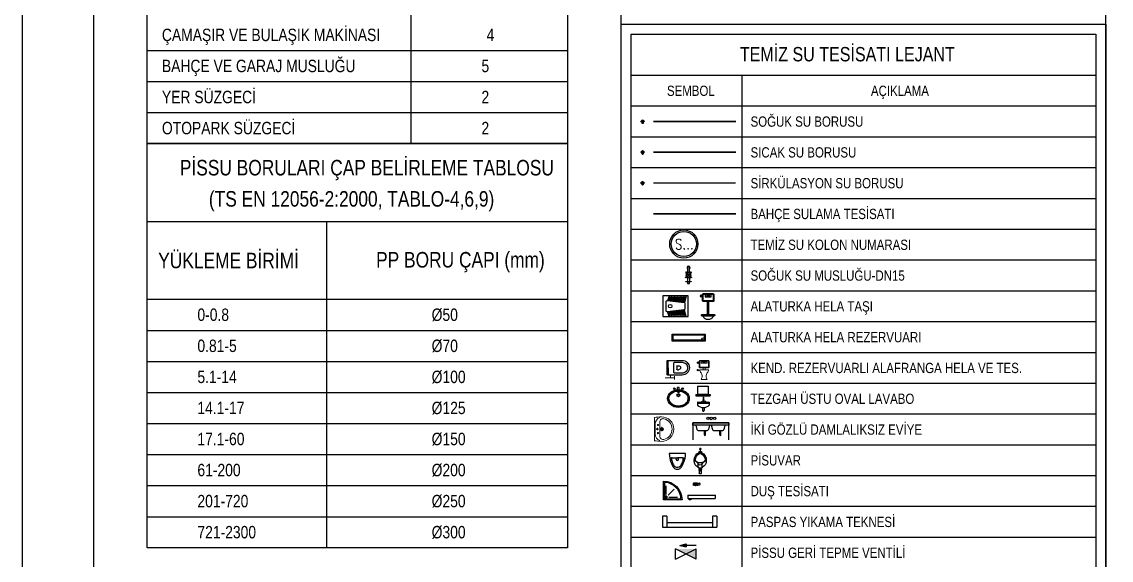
# Model space of a CAD drawing. Header units: centimetres. Extents: x -3962 to 543607, y -2 to 2802.
# Drawn here: x 25534 to 26379, y 741 to 1158 of the extents above; entities that cross this region are included whole.
import ezdxf
from ezdxf.enums import TextEntityAlignment as Align

# ---------------------------------------------------------------- set-up
doc = ezdxf.new("R2010")
doc.units = ezdxf.units.CM
doc.linetypes.add('DASHED', pattern=[18, 12, -6])
doc.linetypes.add('SIRKULASYON HATTI', pattern=[4.825, 4, -0.15, 0.075, -0.15, 0.075, -0.15, 0.075, -0.15])
for name, color, linetype, lineweight in [('ANTED', 144, 'CONTINUOUS', 0), ('MTY-CİHAZ2', 111, 'CONTINUOUS', 5), ('MTY-SIRKULASYON-BORU', 31, 'SIRKULASYON HATTI', 30), ('Renkli Tarama', 7, 'CONTINUOUS', 0), ('SIC.SU', 1, 'DASHED', 35), ('TEM.SU', 5, 'CONTINUOUS', 35)]:
    doc.layers.add(name, color=color, linetype=linetype, lineweight=lineweight)
for name, color, linetype in [('MD-YUK-BIRIMI', 7, 'Continuous'), ('MEP-M-TEFRİŞ', 8, 'CONTINUOUS'), ('MEP-T-CİHAZ', 111, 'CONTINUOUS'), ('MEP-T-TEMİZ SU KOLON', 241, 'CONTINUOUS'), ('MEP-T-ÇAP', 41, 'CONTINUOUS'), ('MTY-CİHAZ', 135, 'CONTINUOUS'), ('MTY-SOGUKSU-BORU', 5, 'CONTINUOUS'), ('MTY-TEFRIS', 15, 'CONTINUOUS'), ('MTY-VANA', 1, 'CONTINUOUS'), ('ROTAS-PAFTA', 7, 'CONTINUOUS'), ('ROTAS-VANA', 1, 'CONTINUOUS')]:
    doc.layers.add(name, color=color, linetype=linetype)
doc.styles.add('CAP', font='wturkce.SHX', dxfattribs={"width": 0.65})
doc.styles.add('MENFEZ', font='romanstw.shx')
doc.styles.add('ÇAP', font='arial.ttf')

# ---------------------------------------------------------------- blocks, each defined once
blk = doc.blocks.new('std_hela-taşı_plan')
at = {"layer": 'MEP-M-TEFRİŞ'}
for p, q in [((-25, -25), (-13, -21.3)), ((25, -25), (13, -21.3)), ((-25, -67), (-8.2, -62.6)), ((25, -67), (8.1, -62.6))]:
    blk.add_line(p, q, dxfattribs=at)
blk.add_lwpolyline([(25, -10), (-25, -10), (-25, -71.5), (25, -71.5)], close=True, dxfattribs=at)
for points in [[(-12.7, -24.1), (-21.9, -26.5, 1), (-21.6, -28), (-12.5, -25.6)], [(12.4, -25.6), (21.6, -28, 1), (21.9, -26.5), (12.6, -24.1)], [(-12.2, -27.6), (-21.9, -30.1, 1), (-21.6, -31.6), (-12.1, -29.1)], [(-11.8, -31.1), (-21.9, -33.7, 1), (-21.6, -35.2), (-11.7, -32.6)], [(-11.4, -34.6), (-21.9, -37.4, 1), (-21.6, -38.8), (-11.2, -36.1)], [(-11, -38.2), (-21.9, -41, 1), (-21.6, -42.4), (-10.8, -39.7)], [(-10.6, -41.7), (-21.9, -44.6, 1), (-21.6, -46), (-10.4, -43.2)], [(-10.2, -45.2), (-21.9, -48.2, 1), (-21.6, -49.7), (-10, -46.7)], [(-9.8, -48.7), (-21.9, -51.8, 1), (-21.6, -53.3), (-9.6, -50.2)], [(-9.4, -52.2), (-21.9, -55.4, 1), (-21.6, -56.9), (-9.2, -53.7)], [(9.3, -52.2), (21.9, -55.4, -1), (21.6, -56.9), (9.2, -53.7)], [(9.7, -48.7), (21.9, -51.8, -1), (21.6, -53.3), (9.6, -50.2)], [(10, -46.7), (21.6, -49.7, 1), (21.9, -48.2), (10.2, -45.2)], [(10.6, -41.7), (21.9, -44.6, -1), (21.6, -46), (10.4, -43.2)], [(11, -38.1), (21.9, -41, -1), (21.6, -42.4), (10.8, -39.6)], [(11.4, -34.6), (21.9, -37.4, -1), (21.6, -38.8), (11.2, -36.1)], [(11.8, -31.1), (21.9, -33.7, -1), (21.6, -35.2), (11.6, -32.6)], [(12.2, -27.6), (21.9, -30.1, -1), (21.6, -31.6), (12, -29.1)], [(-9, -55.7), (-21.9, -59.1, 1), (-21.6, -60.5), (-8.8, -57.2)], [(-8.6, -59), (-22, -62.4, 1), (-21.6, -63.9), (-8.4, -60.5)], [(8.6, -59), (22, -62.4, -1), (21.6, -63.9), (8.4, -60.5)], [(8.9, -55.7), (21.9, -59.1, -1), (21.6, -60.5), (8.7, -57.2)]]:
    blk.add_lwpolyline(points, format="xyb", dxfattribs=at)
blk.add_lwpolyline([(-9.6, -16.9, 0.44876), (-13, -20.8), (-8.2, -62.6, 0.380491), (-6.7, -63.9), (6.7, -63.9, 0.380491), (8.2, -62.6), (13, -20.8, 0.44876), (9.6, -16.9)], format="xyb", close=True, dxfattribs=at)
blk.add_circle((0, -27.9), 4.25, dxfattribs=at)
blk = doc.blocks.new('std_klozet_plan')
at = {"layer": 'MEP-M-TEFRİŞ'}
for p, q in [((0, -2.2), (-17.8, -2.2)), ((-13.3, -17.5), (-13.3, -36.3)), ((0, -16), (-11.8, -16)), ((-5, -24.5), (-5, -27.4)), ((-3.5, -23), (3.5, -23, 0)), ((-3.5, -23), (3.5, -23)), ((0, -2.2), (17.8, -2.2)), ((11.8, -16), (0, -16)), ((5, -24.5), (5, -27.4)), ((13.3, -36.3), (13.3, -17.5))]:
    blk.add_line(p, q, dxfattribs=at)
blk.add_lwpolyline([(0, -54), (0, -54, 0.414367), (17.8, -36.2), (17.8, -0.5, 0.414051), (17.3, 0), (0, 0), (-17.3, 0, 0.414051), (-17.8, -0.5), (-17.8, -36.2, 0.414367), (0, -54)], format="xyb", dxfattribs=at)
for centre, radius, start, end in [((-11.8, -17.5), 1.5, 90, 179.9713), ((-3.5, -24.5, 0), 1.5, 90, 180), ((3.5, -24.5), 1.5, 0, 90), ((11.8, -17.5), 1.5, 0.0287, 90), ((0, -36.3), 13.2, 179.9399, 225.0148), ((0, -36.3), 13.2, 225.0148, 270.0614), ((0, -27.4), 4.99, 180, 0), ((0, -36.3), 13.2, 269.9386, 314.9852), ((0, -36.3), 13.2, 314.9852, 0.0601)]:
    blk.add_arc(centre, radius, start, end, dxfattribs=at)
blk = doc.blocks.new('std_tezgah-altı-lavabo-1_plan')
at = {"layer": 'MEP-M-TEFRİŞ'}
for p, q in [((2, -4), (-2, -4)), ((-2, -14.5), (-2, -4)), ((-2, -13.5), (2, -13.5)), ((-2, -14.5), (2, -14.5)), ((2, -14.5), (2, -4))]:
    blk.add_line(p, q, dxfattribs=at)
for centre, radius in [((-10, -7), 2), ((0, -22.9), 3.7), ((0, -22.9), 2.3), ((0, -15.9), 0.9), ((10, -7), 2)]:
    blk.add_circle(centre, radius, dxfattribs=at)
blk.add_arc((0, -15.9), 1.8, 132.3158, 47.6842, dxfattribs=at)
for major_axis, ratio in [((26.3, 0), 0.81749), ((23.6, 0), 0.805085)]:
    blk.add_ellipse((0, -31), major_axis=major_axis, ratio=ratio, dxfattribs=at)
blk.add_open_spline([(23.1, -31), (23.1, -29.8), (23, -28.6), (22.2, -25.6), (21.4, -23.8), (19.2, -20.5), (17.8, -19), (14.4, -16.4), (12.4, -15.3), (8.2, -13.6), (5.9, -13), (1.2, -12.4), (-1.2, -12.4), (-5.8, -13), (-8.1, -13.6), (-12.4, -15.3), (-14.3, -16.4), (-17.7, -19), (-19.2, -20.5), (-21.4, -23.8), (-22.2, -25.6), (-23.1, -29.3), (-23.2, -31.2), (-22.7, -34.9), (-22.1, -36.7), (-20.2, -40.2), (-18.9, -41.8), (-15.8, -44.6), (-14, -45.8), (-9.9, -47.8), (-7.7, -48.5), (-3.1, -49.4), (-0.7, -49.6), (4, -49.3), (6.3, -48.9), (10.7, -47.5), (12.8, -46.5), (16.4, -44.1), (18, -42.7), (20.6, -39.6), (21.6, -37.8), (22.8, -34.4), (23.1, -32.7), (23.1, -31)], degree=3, knots=[0, 0, 0, 0, 0.192692, 0.192692, 0.498669, 0.498669, 0.804645, 0.804645, 1.110622, 1.110622, 1.416599, 1.416599, 1.722576, 1.722576, 2.028552, 2.028552, 2.334529, 2.334529, 2.640506, 2.640506, 2.946483, 2.946483, 3.252459, 3.252459, 3.558436, 3.558436, 3.864413, 3.864413, 4.17039, 4.17039, 4.476366, 4.476366, 4.782343, 4.782343, 5.08832, 5.08832, 5.394297, 5.394297, 5.700273, 5.700273, 6.00625, 6.00625, 6.283185, 6.283185, 6.283185, 6.283185], dxfattribs=at)
blk = doc.blocks.new('lavabo')
for p, q in [((-28.5, 0), (28.5, 0)), ((-17.5, -13), (0, -13)), ((0, -1.5), (-12.5, -1.5)), ((-11.9, -8.5), (-10, -8.5)), ((-10, -6.7), (-10, -10.3)), ((-8.1, -8.5), (-10, -8.5)), ((0, -18), (-5.3, -18)), ((0, -7), (-2.9, -7)), ((0, -1.5), (12.5, -1.5)), ((0, -3.9), (0, -9.8)), ((0, -3.9), (0, -9.8)), ((0, -7), (2.9, -7)), ((17.5, -13), (0, -13)), ((0, -13), (0, -22.8)), ((0, -13), (0, -22.8)), ((0, -18), (5.3, -18)), ((8.1, -8.5), (10, -8.5)), ((10, -6.7), (10, -10.3)), ((11.9, -8.5), (10, -8.5))]:
    blk.add_line(p, q)
for centre, major_axis, start_param, end_param in [((269.5, -34.9), (212.1, 212.1), 2.23974, 2.296634), ((-269.5, -34.9), (-212.1, 212.1), 3.986551, 4.043445), ((0, -17), (-21.2, 21.2), 0.785398, 2.356194), ((-12.5, -17.5), (-11.3, 11.3), -0.785398, 0.501209), ((-17.5, -21), (5.66, 5.66), 0.785398, 2.580288), ((0, -17), (18.4, 18.4), 2.580288, 3.926991), ((-10, -8.5), (-1.06, 1.06), -0.785398, 2.356194), ((-10, -8.5), (-1.06, 1.06), 2.356194, 5.497787), ((0, -18), (2.65, 2.65), 0.785398, 3.926991), ((0, -18), (-1.63, 1.63), -0.785398, 2.356194), ((0, -7), (-1.24, 1.24), -0.785398, 2.356194), ((0, -7), (-1.24, 1.24), 2.356194, 5.497787), ((0, -18), (-2.65, 2.65), 2.356194, 5.497787), ((0, -18), (1.63, 1.63), 3.926991, 7.068583), ((0, -17), (21.2, 21.2), 3.926991, 5.497787), ((0, -17), (-18.4, 18.4), 2.356194, 3.702898), ((10, -8.5), (-1.06, 1.06), -0.785398, 2.356194), ((10, -8.5), (-1.06, 1.06), 2.356194, 5.497787), ((12.5, -17.5), (11.3, 11.3), 5.781977, 7.068583), ((17.5, -21), (-5.66, 5.66), 3.702898, 5.497787)]:
    blk.add_ellipse(centre, major_axis=major_axis, ratio=1, start_param=start_param, end_param=end_param)
blk = doc.blocks.new('A$C24A02FC0')
for p, q in [((-24.3, 72), (-21.1, 72)), ((-21.1, 52.6), (-21.1, 79)), ((-18.9, 52.6), (-18.9, 79)), ((-18.5, 81.6), (18.5, 81.6)), ((-18.5, 79.5), (18.5, 79.5)), ((18.5, 52.2), (-18.5, 52.2)), ((18.5, 50), (-18.5, 50)), ((12.4, 76.4), (-12.4, 76.4)), ((-12.4, 76.4), (-12.4, 69.4)), ((-12.4, 69.4), (12.4, 69.4)), ((4.9, 73.9), (-4.9, 73.9)), ((-4.9, 73.9), (-4.9, 71.6)), ((-4.9, 71.6), (4.9, 71.6)), ((-3.7, 42), (-3.7, 50)), ((3.7, 42), (3.7, 50)), ((4.9, 71.6), (4.9, 73.9)), ((12.4, 69.4), (12.4, 76.4)), ((18.9, 79), (18.9, 52.6)), ((18.9, 52.6), (18.9, 79)), ((21.1, 79), (21.1, 52.6)), ((-24.3, 40), (-18.3, 40)), ((18.4, 42), (-18.4, 42)), ((13.1, 0), (-13.1, 0))]:
    blk.add_line(p, q)
for centre in [(-27.5, 72), (-27.5, 40)]:
    blk.add_circle(centre, 3.24)
for centre, radius, start, end in [((-18.5, 79), 2.59, 90, 180), ((-18.5, 52.6), 2.59, 180, 270), ((-18.5, 79), 0.432, 90, 180), ((-18.5, 52.6), 0.432, 180, 270), ((18.5, 79), 2.59, 0, 90), ((18.5, 79), 0.432, 0, 90), ((18.5, 52.6), 0.432, 270, 360), ((18.5, 52.6), 2.59, 270, 360), ((1.9, 41.3), 20.3, 178.1304, 221.5765), ((-29, 14), 21, 330.3391, 41.5765), ((-36.7, 18.4), 29.9, 322.125, 330.3391), ((29, 14), 21, 138.4235, 209.6609), ((36.7, 18.4), 29.9, 209.6609, 217.875), ((-1.9, 41.3), 20.3, 318.4235, 1.8696)]:
    blk.add_arc(centre, radius, start, end)
blk = doc.blocks.new('A$C068F4ECE')
at = {"layer": 'MEP-T-CİHAZ'}
for p, q in [((6.1, 40.7), (6.1, 60.5)), ((6.1, 60.5), (31.9, 60.5)), ((31.9, 60.5), (31.9, 40.7)), ((1.2, 40.4), (1.2, 37.8)), ((1.6, 40.7), (36.4, 40.7)), ((1.6, 37.5), (36.4, 37.5)), ((31.9, 40.7), (6.1, 40.7)), ((19.4, 33.6), (18.4, 22)), ((19.4, 33.6), (19.4, 33)), ((20.1, 33.6), (20.1, 33)), ((20.1, 33.6), (21.2, 22)), ((36.7, 40.4), (36.7, 37.8)), ((5.4, 21.4), (5.4, 20.1)), ((5.4, 20.7), (5.4, 14.6)), ((6.1, 22), (33.5, 22)), ((6.1, 19.4), (33.5, 19.4)), ((14.2, 23.2), (15.4, 23.2)), ((14.2, 23.2), (14.2, 22)), ((15.4, 23.2), (15.4, 22)), ((18.1, 8.4), (18.1, 1.7)), ((21.5, 8.4), (21.5, 1.7)), ((24.3, 23.2), (24.3, 22)), ((25.5, 23.2), (24.3, 23.2)), ((25.5, 23.2), (25.5, 22)), ((34.2, 21.4), (34.2, 20.1)), ((34.2, 20.7), (34.2, 14.6))]:
    blk.add_line(p, q, dxfattribs=at)
for centre, major_axis, start_param, end_param in [((1.6, 40.4), (-0.228, 0.228), -0.785398, 0.785398), ((1.6, 37.8), (0.228, 0.228), 2.356194, 3.926991), ((19.8, 33.6), (0.253, 0.253), 5.497787, 8.63938), ((19.8, 33), (-0.253, 0.253), 0.785398, 3.926991), ((36.4, 40.4), (0.228, 0.228), 5.497787, 7.068583), ((36.4, 37.8), (-0.228, 0.228), 2.356194, 3.926991), ((6.1, 21.4), (-0.456, 0.456), -0.785398, 0.785398), ((6.1, 20.1), (0.456, 0.456), 2.356194, 3.926991), ((19.8, 28.2), (14, 14), 3.113732, 4.74025), ((19.8, 1.7), (1.22, 1.22), 2.356194, 5.497787), ((33.5, 21.4), (-0.456, 0.456), 3.926991, 5.497787), ((33.5, 20.1), (0.456, 0.456), 3.926991, 5.497787)]:
    blk.add_ellipse(centre, major_axis=major_axis, ratio=1, start_param=start_param, end_param=end_param, dxfattribs=at)
blk = doc.blocks.new('A$C68D76379')
at = {"layer": 'MEP-T-CİHAZ'}
for p, q in [((7.7, 35.8), (10.4, 24.7)), ((41.1, 35.8), (38.3, 24.7)), ((42.1, 52.1), (39.6, 52.1)), ((45.2, 35.8), (47.9, 24.7)), ((51, 52.1), (48.6, 52.1)), ((78.6, 35.8), (75.9, 24.7)), ((13.1, 22.9), (28.4, 22.9)), ((28.4, 11.9), (28.4, 22.9)), ((28.4, 22.9), (35.6, 22.9)), ((31.3, 11.9), (31.3, 22.9)), ((50.6, 22.9), (66, 22.9)), ((66, 11.9), (66, 22.9)), ((66, 22.9), (73.2, 22.9)), ((68.9, 11.9), (68.9, 22.9))]:
    blk.add_line(p, q, dxfattribs=at)
blk.add_lwpolyline([(87.7, 0), (87.7, 41.3), (0, 41.3), (0, 0)], dxfattribs=at)
blk.add_lwpolyline([(0, 41.3), (87.7, 41.3), (87.7, 35.8), (0, 35.8)], close=True, dxfattribs=at)
for centre, radius in [((37.1, 52.1), 2.56), ((45.3, 52.1), 3.25), ((53.6, 52.1), 2.56)]:
    blk.add_circle(centre, radius, dxfattribs=at)
for centre, radius, start, end in [((13.1, 25.8), 2.91, 201.8969, 270), ((29.9, 11.9), 1.45, 180, 0), ((35.6, 25.8), 2.91, 270, 338.1031), ((50.6, 25.8), 2.91, 201.8969, 270), ((67.4, 11.9), 1.45, 180, 0), ((73.2, 25.8), 2.91, 270, 338.1031)]:
    blk.add_arc(centre, radius, start, end, dxfattribs=at)
blk = doc.blocks.new('A$C45480EDD')
at = {"layer": 'MEP-T-CİHAZ'}
for p, q in [((23.6, 71.4), (15.3, 71.4)), ((15.3, 71.4), (15.3, 68.3)), ((19.4, 76.7), (19.4, 71.4)), ((23.6, 68.3), (23.6, 71.4)), ((12.8, 19.6), (12.8, 32.3)), ((23.6, 17.8), (15.3, 17.8)), ((15.3, 17.8), (15.3, 13.2)), ((15.3, 13.2), (23.6, 13.2)), ((15.4, 8.6), (15.4, 9.2)), ((15.4, 9.2), (23.8, 9.2)), ((23.8, 8.6), (15.4, 8.6)), ((16, 9.2), (16, 10.5)), ((16, 4.3), (16, 8.6)), ((16, 1), (16, 4.3)), ((16.5, 12.6), (16.5, 11.8)), ((19.6, 12.6), (16.5, 12.6)), ((16.5, 11.8), (19.6, 11.8)), ((16.7, 11.2), (21.2, 11.2)), ((22, 0), (17, 0)), ((18, 13.2), (18, 11.2)), ((19.4, 12.6), (22.5, 12.6)), ((22.5, 11.8), (19.4, 11.8)), ((21.2, 13.2), (21.2, 11.2)), ((21.2, 11.2), (22.3, 11.2)), ((22.5, 12.6), (22.5, 11.8)), ((23, 10.5), (23, 9.2)), ((23, 8.6), (23, 4.3)), ((23, 4.3), (23, 1)), ((23.6, 13.2), (23.6, 17.8)), ((23.8, 9.2), (23.8, 8.6)), ((26.1, 26.9), (26.1, 30.8)), ((26.1, 19.4), (26.1, 26.9))]:
    blk.add_line(p, q, dxfattribs=at)
for radius in [2.37, 1.31]:
    blk.add_circle((19.3, 79.1), radius, dxfattribs=at)
for centre, radius, start, end in [((28.8, 42.7), 28.8, 117.2754, 182.1934), ((18.1, 56.6), 22.1, 215.1476, 273.8252), ((24, 40.8), 24, 177.9652, 244.0909), ((28.8, 42.7), 24.9, 117.2754, 177.6686), ((14.6, 45.9), 10.9, 190.5157, 263.0985), ((18.4, 58.7), 10.1, 82.7214, 105.9841), ((19.8, 61.2), 4.4, 58.3961, 123.6359), ((20.7, 58.7), 10.1, 74.0159, 97.2786), ((18, 37.1), 10.3, 278.0792, 352.0435), ((21.1, 56.6), 22.1, 266.1748, 324.7406), ((10.4, 42.7), 25.1, 2.2124, 62.7246), ((10.4, 42.7), 28.8, 357.8066, 62.7246), ((15.1, 40.8), 24, 295.9091, 2.0348), ((25.3, 45.5), 10.2, 279.139, 352.87), ((21.4, 36.1), 9.42, 184.3908, 257.7163), ((15, 19.2), 1.53, 180.0455, 291.648), ((16.7, 10.5), 0.712, 89.4856, 180), ((17, 1), 1.02, 180, 270), ((22, 1), 1.02, 270, 0), ((22.3, 10.5), 0.712, 0, 90), ((24.1, 19.2), 1.53, 248.352, 359.9545)]:
    blk.add_arc(centre, radius, start, end, dxfattribs=at)
blk = doc.blocks.new('std_pisuvar-1_plan')
at = {"layer": 'MEP-M-TEFRİŞ'}
for p, q in [((-12.3, -10), (0, -10)), ((-3, -13.7), (-3, -12.2)), ((-1.5, -10.7), (1.5, -10.7)), ((12.3, -10), (0, -10)), ((3, -13.7), (3, -12.2))]:
    blk.add_line(p, q, dxfattribs=at)
blk.add_lwpolyline([(0, 0), (-19.8, 0, 0.090188), (-15.7, -21.2, 0.052733), (-10.3, -32.3, 0.150256), (-5, -36.9, 0.255093), (5, -36.9, 0.150256), (10.3, -32.3, 0.052733), (15.7, -21.2, 0.090188), (19.8, 0)], format="xyb", close=True, dxfattribs=at)
for centre, radius, start, end in [((-12.8, -13.9), 3.94, 83.5556, 176.5846), ((1.6, -14.9), 18.3, 176.1501, 199.9016), ((-6.5, -12.7), 7.98, 162.6637, 191.578), ((19.6, -8.4), 34.5, 189.856, 208.6524), ((47.2, 4.8), 65.1, 207.2122, 211.4214), ((-1.5, -12.2), 1.5, 90, 180), ((0, -13.7), 3, 180, 0), ((1.5, -12.2), 1.5, 0, 90), ((-47.2, 4.8), 65.1, 328.5786, 332.7878), ((-19.6, -8.4), 34.5, 331.3476, 350.144), ((12.8, -13.9), 3.94, 3.4154, 96.4444), ((6.5, -12.7), 7.98, 348.422, 17.3363), ((-1.6, -14.9), 18.3, 340.0984, 3.8499), ((-0.7, -24), 9.11, 214.0275, 274.6304), ((0.7, -24), 9.11, 265.3696, 325.9725)]:
    blk.add_arc(centre, radius, start, end, dxfattribs=at)
blk = doc.blocks.new('std_köşe-duş-teknesi_plan')
at = {"layer": 'MEP-M-TEFRİŞ'}
for p, q in [((-14, 26.4), (-14, 68.3)), ((-26.4, 14), (-68.3, 14)), ((-22.8, 22.8), (-52.3, 52.5))]:
    blk.add_line(p, q, dxfattribs=at)
for points in [[(0, 90.6, 0.417508), (-1, 91.6, 0.404725), (-91, 1, 0.417508), (-90, 0), (0, 0)], [(-5, 80.5), (-5, 5), (-80.5, 5, -0.450894), (-85.5, 10.6, -0.166978), (-60.9, 60.9, -0.166978), (-10.6, 85.5, -0.450894)]]:
    blk.add_lwpolyline(points, format="xyb", close=True, dxfattribs=at)
for radius in [4.75, 4.75, 3.1]:
    blk.add_arc((-14, 14), radius, 135, 315, dxfattribs=at)
at = {"layer": 'MEP-M-TEFRİŞ', "extrusion": (0, 0, -1)}
for radius in [4.75, 4.75, 3.1]:
    blk.add_arc((14, 14), radius, 45, 225, dxfattribs=at)
blk = doc.blocks.new('A$C3E4E534B')
at = {"layer": 'MEP-T-CİHAZ'}
for p, q in [((19.3, 59.3), (19.3, 58.3)), ((34.4, 60.2), (20.3, 60.2)), ((22.7, 57.3), (20.3, 57.3)), ((24.4, 57.3), (20.6, 57.3)), ((23.6, 53.2), (25.8, 53.2)), ((25.3, 58.8), (34.4, 58.8)), ((25.3, 58.8), (25.3, 58.3)), ((31.5, 53.2), (33.6, 53.2)), ((34.5, 59.5), (44.2, 59.5)), ((38.1, 53.2), (44.2, 53.2)), ((-2.2, 13.6), (106.1, 13.6)), ((-2.2, 13.6), (-2.2, 2.2)), ((0, 0), (104, 0)), ((0.9, -0.7), (0.9, 0)), ((12.8, 0), (12.8, -0.7)), ((106.1, 2.2), (106.1, 13.6)), ((10.6, -3.3), (3.1, -3.3)), ((3.5, -5.3), (3.5, -3.4)), ((9.5, -5.3), (3.5, -5.3)), ((9.5, -3.4), (9.5, -5.3))]:
    blk.add_line(p, q, dxfattribs=at)
for centre, radius in [((21.4, 53.2), 2.25), ((28.6, 53.2), 2.85), ((35.8, 53.2), 2.25)]:
    blk.add_circle(centre, radius, dxfattribs=at)
for centre, radius, start, end in [((20.3, 59.3), 0.971, 90, 180), ((20.3, 58.3), 0.971, 180, 270), ((24.4, 58.3), 0.971, 270, 0), ((43.1, 56.4), 3.35, 289.5294, 70.4706), ((0, 2.2), 2.18, 180, 270), ((104, 2.2), 2.18, 270, 0), ((3.1, -0.7), 2.18, 180, 270), ((10.6, -0.7), 2.18, 270, 0)]:
    blk.add_arc(centre, radius, start, end, dxfattribs=at)
blk = doc.blocks.new('A$C7F1F09BD')
at = {"layer": 'MEP-T-CİHAZ'}
for points in [[(0, -17), (0, 0), (80, 0), (80, -17)], [(2, -15), (2, -2), (78, -2), (78, -15)]]:
    blk.add_lwpolyline(points, close=True, dxfattribs=at)
at = {"layer": 'MEP-T-CİHAZ', "ltscale": 5}
blk.add_circle((75, -12), 3, dxfattribs=at)
blk = doc.blocks.new('A$C71922B75')
at = {"layer": 'MEP-T-CİHAZ'}
for p, q in [((0, 26.8), (0, 0)), ((10.7, 26.8), (0, 26.8)), ((10.7, 26.8), (10.7, 0)), ((121.3, 26.8), (121.3, 0)), ((132.1, 26.8), (121.3, 26.8)), ((132.1, 26.8), (132.1, 0)), ((0, 0), (132.1, 0)), ((10.7, 10.7), (121.3, 10.7))]:
    blk.add_line(p, q, dxfattribs=at)
blk = doc.blocks.new('ALA TURKA')
at = {"layer": 'MEP-T-CİHAZ', "color": 252}
for p, q in [((-12.4, 36.2), (-10.8, 36.2)), ((-10.8, 26.8), (-10.8, 39.6)), ((-9.8, 26.8), (-9.8, 39.6)), ((-9.6, 40.9), (9.6, 40.9)), ((-9.6, 39.8), (9.6, 39.8)), ((9.6, 26.6), (-9.6, 26.6)), ((9.6, 25.5), (-9.6, 25.5)), ((6, 38.3), (-6, 38.3)), ((-6, 38.3), (-6, 34.9)), ((-6, 34.9), (6, 34.9)), ((2.4, 37.1), (-2.4, 37.1)), ((-2.4, 37.1), (-2.4, 36)), ((-2.4, 36), (2.4, 36)), ((-1.5, 0), (-1.5, 25.5)), ((1.5, 0), (1.5, 25.5)), ((2.4, 36), (2.4, 37.1)), ((6, 34.9), (6, 38.3)), ((9.8, 39.6), (9.8, 26.8)), ((10.8, 39.6), (10.8, 26.8)), ((-12, 0), (12, 0)), ((-12, -2.2), (12, -2.2))]:
    blk.add_line(p, q, dxfattribs=at)
at = {"layer": 'MEP-T-CİHAZ', "color": 252, "extrusion": (0, 0, -1)}
for centre, major_axis, start_param, end_param in [((-14, 36.2), (-1.11, 1.11), 5.497787, 11.780972), ((-9.6, 39.6), (0.889, 0.889), 3.926991, 5.497787), ((-9.6, 26.8), (-0.889, 0.889), 3.926991, 5.497787), ((-9.6, 39.6), (0.148, 0.148), 3.926991, 5.497787), ((-9.6, 26.8), (0.148, 0.148), 2.356194, 3.926991), ((9.6, 39.6), (0.889, 0.889), -0.785398, 0.785398), ((9.6, 39.6), (0.148, 0.148), -0.785398, 0.785398), ((9.6, 26.8), (-0.148, 0.148), 2.356194, 3.926991), ((9.6, 26.8), (-0.889, 0.889), 2.356194, 3.926991), ((-12, -1.1), (-0.772, 0.772), 3.926991, 7.068583), ((12, -1.1), (0.772, 0.772), -0.785398, 2.356194), ((-12.3, -5.4), (-2.28, 2.28), 0.875061, 1.963157), ((-1.6, -1), (-5.91, 5.91), 3.738266, 5.10475), ((1.6, -1), (5.91, 5.91), 1.178435, 2.544919), ((12.3, -5.4), (2.28, 2.28), 4.320028, 5.408124)]:
    blk.add_ellipse(centre, major_axis=major_axis, ratio=1, start_param=start_param, end_param=end_param, dxfattribs=at)
blk = doc.blocks.new('MTY-TEMIZ SU KELEPCE')
at = {"color": 30, "lineweight": -3, "ltscale": 100}
for p, q in [((-2.5, 3.9), (-3.3, 3.9)), ((-3.3, 3.6), (-2.5, 3.6)), ((-1, 0), (-1, 1.5)), ((1, 0), (-1, 0)), ((1, 1.5), (1, 0)), ((2.5, 3.9), (3.3, 3.9)), ((3.3, 3.6), (2.5, 3.6))]:
    blk.add_line(p, q, dxfattribs=at)
for major_axis, start_param, end_param in [((1.74, 1.74), 5.563518, 8.61105), ((1.74, 1.74), 2.384523, 3.520223), ((-1.74, 1.74), 2.762962, 3.861261)]:
    blk.add_ellipse((0, 3.8), major_axis=major_axis, ratio=1, start_param=start_param, end_param=end_param, dxfattribs=at)
at = {"layer": 'MTY-SOGUKSU-BORU', "linetype": 'ByBlock'}
blk.add_circle((0, 3.8), 1.07, dxfattribs=at)
at = {"layer": 'MTY-VANA', "color": 15}
for p, q in [((3.6, 3.8), (-3.6, 3.8)), ((0, -0.3), (0, 6.5))]:
    blk.add_line(p, q, dxfattribs=at)
at = {"layer": 'MTY-VANA', "color": 30, "lineweight": -3, "ltscale": 100}
for p, q in [((-3.3, 3.8), (-3.3, 3.9)), ((-2.4, 3.8), (-3.3, 3.8)), ((-3.3, 3.6), (-3.3, 3.7)), ((-3.3, 3.7), (-2.4, 3.7)), ((-0.9, 0.1), (-0.9, 1.6)), ((0.9, 0.1), (-0.9, 0.1)), ((0.9, 1.6), (0.9, 0.1)), ((2.4, 3.8), (3.3, 3.8)), ((3.3, 3.7), (2.4, 3.7)), ((3.3, 3.8), (3.3, 3.9)), ((3.3, 3.6), (3.3, 3.7))]:
    blk.add_line(p, q, dxfattribs=at)
at = {"layer": 'MTY-VANA', "color": 1, "lineweight": -3, "ltscale": 100}
for p, q in [((-3.2, 3.9), (-3.2, 4)), ((-3.2, 4), (-2.6, 4)), ((-2.6, 3.9), (-3.2, 3.9)), ((-2.6, 3.6), (-3.2, 3.6)), ((-3.2, 3.6), (-3.2, 3.6)), ((-3.2, 3.6), (-2.6, 3.6)), ((-3.1, 4), (-3.1, 4.2)), ((-2.7, 4.2), (-3.1, 4.2)), ((-3.1, 3.5), (-3.1, 3.4)), ((-2.7, 3.3), (-3.1, 3.3)), ((-3, 4.2), (-3, 4.5)), ((-3, 4.5), (-3, 4.5)), ((-3, 4.5), (-2.7, 4.5)), ((-3, 4.4), (-2.7, 4.4)), ((-3, 4.4), (-2.7, 4.4)), ((-3, 4.4), (-2.7, 4.4)), ((-3, 4.3), (-2.7, 4.3)), ((-3, 4.3), (-2.7, 4.3)), ((-3, 4.3), (-2.7, 4.3)), ((-3, 4.2), (-3, 4)), ((-3, 4.2), (-2.7, 4.2)), ((-3, 4.2), (-3, 4)), ((-3, 3.8), (-3, 3.7)), ((-3, 3.4), (-3, 3.5)), ((-3, 3.4), (-3, 3.5)), ((-2.8, 4.2), (-2.8, 4)), ((-2.8, 4), (-2.8, 4.2)), ((-2.8, 3.4), (-2.8, 3.5)), ((-2.8, 3.5), (-2.8, 3.4)), ((-2.7, 4.5), (-2.7, 4.5)), ((-2.7, 4.5), (-2.7, 4.2)), ((-2.7, 3.7), (-2.7, 3.8)), ((-2.6, 4), (-2.6, 4.2)), ((-2.6, 4), (-2.6, 3.9)), ((-2.6, 3.6), (-2.6, 3.6)), ((-2.6, 3.5), (-2.6, 3.4)), ((0.5, 0.1), (-0.5, 0.1)), ((-0.5, 0.1), (-0.5, 0.1)), ((-0.5, 0.1), (0.5, 0.1)), ((-0.4, 0.2), (-0.4, 0.5)), ((-0.3, 0.5), (0.3, 0.5)), ((-0.2, 0.5), (-0.2, 0.2)), ((-0.2, 0.2), (-0.2, 0.5)), ((0.2, 0.5), (0.2, 0.2)), ((0.2, 0.5), (0.2, 0.2)), ((0.4, 0.2), (0.4, 0.5)), ((0.5, 0.1), (0.5, 0.1)), ((2.6, 4), (2.6, 4.2)), ((2.6, 4), (2.6, 3.9)), ((3.2, 4), (2.6, 4)), ((2.6, 3.9), (3.2, 3.9)), ((2.6, 3.6), (2.6, 3.6)), ((2.6, 3.6), (3.2, 3.6)), ((3.2, 3.6), (2.6, 3.6)), ((2.6, 3.5), (2.6, 3.4)), ((3, 4.5), (2.7, 4.5)), ((2.7, 4.5), (2.7, 4.5)), ((2.7, 4.5), (2.7, 4.2)), ((3, 4.4), (2.7, 4.4)), ((3, 4.4), (2.7, 4.4)), ((3, 4.4), (2.7, 4.4)), ((3, 4.3), (2.7, 4.3)), ((3, 4.3), (2.7, 4.3)), ((3, 4.3), (2.7, 4.3)), ((3, 4.2), (2.7, 4.2)), ((2.7, 4.2), (3.1, 4.2)), ((2.7, 3.7), (2.7, 3.8)), ((2.7, 3.3), (3.1, 3.3)), ((2.8, 4.2), (2.8, 4)), ((2.8, 4), (2.8, 4.2)), ((2.8, 3.4), (2.8, 3.5)), ((2.8, 3.5), (2.8, 3.4)), ((3, 4.2), (3, 4.5)), ((3, 4.5), (3, 4.5)), ((3, 4.2), (3, 4)), ((3, 4.2), (3, 4)), ((3, 3.8), (3, 3.7)), ((3, 3.4), (3, 3.5)), ((3, 3.4), (3, 3.5)), ((3.1, 4), (3.1, 4.2)), ((3.1, 3.5), (3.1, 3.4)), ((3.2, 3.9), (3.2, 4)), ((3.2, 3.6), (3.2, 3.6))]:
    blk.add_line(p, q, dxfattribs=at)
at = {"layer": 'MTY-VANA', "color": 15}
blk.add_circle((0, 3.8), 2.37, dxfattribs=at)
for centre, start, end in [((0, 3.2), 90, 270), ((0, 4.3), 270, 90)]:
    blk.add_arc(centre, 0.534, start, end, dxfattribs=at)
at = {"layer": 'MTY-VANA', "color": 1, "lineweight": -3, "ltscale": 100}
for centre, major_axis, start_param, end_param in [((-3.1, 4.1), (0.0521, 0.0521), 6.08468, 8.052487), ((-3.1, 4), (0.0521, 0.0521), 2.943087, 4.910895), ((-3.1, 3.5), (0.0521, 0.0521), 6.08468, 8.052487), ((-3.1, 3.4), (0.0521, 0.0521), 2.943087, 4.910895), ((-2.9, 4), (0.174, 0.174), 0.2618, 1.308997), ((-2.9, 4.2), (0.174, 0.174), 3.403392, 4.450589), ((-2.9, 3.3), (0.174, 0.174), 0.2618, 1.308997), ((-2.9, 3.6), (0.174, 0.174), 3.403392, 4.450589), ((-2.7, 4.1), (0.0521, 0.0521), 6.08468, 8.052487), ((-2.7, 4), (-0.0521, 0.0521), 1.372291, 3.340098), ((-2.7, 3.5), (0.0521, 0.0521), 6.08468, 8.052487), ((-2.7, 3.4), (-0.0521, 0.0521), 1.372291, 3.340098), ((-0.3, 0.4), (0.0782, 0.0782), 6.08468, 8.052487), ((-0.3, 0.3), (-0.0782, 0.0782), 1.372291, 3.340098), ((0, 0.1), (0.26, 0.26), 0.2618, 1.308997), ((0, 0.5), (0.26, 0.26), 3.403392, 4.450589), ((0.3, 0.4), (-0.0782, 0.0782), 4.513883, 6.481691), ((0.3, 0.3), (0.0782, 0.0782), 2.943087, 4.910895), ((2.7, 4.1), (-0.0521, 0.0521), 4.513883, 6.481691), ((2.7, 4), (0.0521, 0.0521), 2.943087, 4.910895), ((2.7, 3.5), (-0.0521, 0.0521), 4.513883, 6.481691), ((2.7, 3.4), (0.0521, 0.0521), 2.943087, 4.910895), ((2.9, 4), (0.174, 0.174), 0.2618, 1.308997), ((2.9, 4.2), (0.174, 0.174), 3.403392, 4.450589), ((2.9, 3.3), (0.174, 0.174), 0.2618, 1.308997), ((2.9, 3.6), (0.174, 0.174), 3.403392, 4.450589), ((3.1, 4.1), (0.0521, 0.0521), 6.08468, 8.052487), ((3.1, 4), (0.0521, 0.0521), 2.943087, 4.910895), ((3.1, 3.5), (0.0521, 0.0521), 6.08468, 8.052487), ((3.1, 3.4), (0.0521, 0.0521), 2.943087, 4.910895)]:
    blk.add_ellipse(centre, major_axis=major_axis, ratio=1, start_param=start_param, end_param=end_param, dxfattribs=at)
at = {"layer": 'MTY-VANA', "color": 30, "lineweight": -3, "ltscale": 100}
for major_axis, start_param, end_param in [((-1.67, 1.67), 3.955321, 7.040254), ((1.67, 1.67), 2.384523, 3.54639), ((-1.67, 1.67), 2.736795, 3.898662)]:
    blk.add_ellipse((0, 3.8), major_axis=major_axis, ratio=1, start_param=start_param, end_param=end_param, dxfattribs=at)
at = {"layer": 'MTY-VANA', "style": 'CAP', "width": 0.65, "flags": 1}
blk.add_attdef('CAP', text='', height=5, rotation=180, dxfattribs=at).set_placement((0, 2.7), align=Align.CENTER)
blk = doc.blocks.new('MTY-TEMIZ SU KOLON NO')
at = {"color": 101, "linetype": 'Continuous', "ltscale": 100}
blk.add_circle((0, 0), 27.5, dxfattribs=at)
at = {"color": 7, "linetype": 'Continuous', "ltscale": 100}
blk.add_circle((0, 0), 24.5, dxfattribs=at)
at = {"color": 0, "linetype": 'Continuous', "ltscale": 100, "style": 'MENFEZ', "width": 0.913095}
blk.add_attdef('KNO', text='', height=20, dxfattribs=at).set_placement((-17.3, -10.5, 0), (19.3, -10.5, 0), align=Align.FIT)
blk = doc.blocks.new('1-2 MUSLUK1')
at = {"layer": 'MTY-TEFRIS'}
blk.add_lwpolyline([(1, 9), (1, 13.7, 1), (-1, 13.7), (-1, 9)], format="xyb", dxfattribs=at)
for points in [[(-1.9, 8.2, 0.414214), (-1.5, 8.2), (-1.4, 8.2, 0.414214), (-1.4, 8.7), (-2.2, 9.4, 0.414214), (-2.6, 9.4), (-2.7, 9.3, 0.414214), (-2.7, 8.9)], [(-1.9, 5.3, -0.414214), (-1.5, 5.3), (-1.4, 5.2, -0.414214), (-1.4, 4.8), (-2.2, 4, -0.414214), (-2.6, 4), (-2.7, 4.1, -0.414214), (-2.7, 4.6)], [(1.4, 8.7, 0.414214), (1.4, 8.2), (1.5, 8.2, 0.414214), (1.9, 8.2), (2.7, 8.9, 0.414214), (2.7, 9.3), (2.6, 9.4, 0.414214), (2.2, 9.4)], [(1.4, 4.8, -0.414214), (1.4, 5.2), (1.5, 5.3, -0.414214), (1.9, 5.3), (2.7, 4.6, -0.414214), (2.7, 4.1), (2.6, 4, -0.414214), (2.2, 4)]]:
    blk.add_lwpolyline(points, format="xyb", close=True, dxfattribs=at)
for points in [[(2.5, 0.4), (2.5, 0), (-2.5, 0), (-2.5, 0.4)], [(-1, -1.5), (1, -1.5), (1, -0.1), (-1, -0.1)]]:
    blk.add_lwpolyline(points, close=True, dxfattribs=at)
for points in [[(-1.6, 8.1), (-1.2, 7.7)], [(-1.6, 5.3), (-1.2, 5.7)], [(-1.4, 8.3), (-1, 7.9)], [(-1.4, 5.2), (-1, 5.6)], [(-1, 4.4), (-1, 0.4)], [(1.4, 8.3), (1, 7.9)], [(1.4, 5.2), (1, 5.6)], [(1, 4.4), (1, 0.4)], [(1.5, 8.1), (1.2, 7.7)], [(1.5, 5.3), (1.2, 5.7)], [(-1, 0), (-1, -0.1)], [(1, 0), (1, -0.1)]]:
    blk.add_lwpolyline(points, dxfattribs=at)
for radius in [1.54, 0.581]:
    blk.add_circle((0, 6.7), radius, dxfattribs=at)
for centre, radius, start, end in [((0, 13.7), 1.5, 311.7704, 228.2297), ((0, 6.7), 2.51, 143.134, 216.8657), ((0, 6.7), 2.51, 53.1342, 126.866), ((0, 6.7), 2.51, 233.1342, 306.8659), ((0, 6.7), 2.51, 323.1339, 36.8659)]:
    blk.add_arc(centre, radius, start, end, dxfattribs=at)
at = {"layer": 'MD-YUK-BIRIMI', "color": 3, "style": 'CAP', "flags": 1}
blk.add_attdef('SO', text='', height=2.5, dxfattribs=at).set_placement((0, 0), align=Align.CENTER)
blk.add_attdef('SOCP', (1.3, -2.9), '', height=2.5, dxfattribs=at)
blk = doc.blocks.new('MTY-GERI AKIS ONLEYICI')
at = {"layer": 'MTY-VANA'}
for points in [[(-10, 5), (0, 0), (10, -5), (10, 4.8)], [(0.3, 9.8), (-5.7, 8.4), (0.3, 7.1)]]:
    blk.add_hatch(color=256, dxfattribs=at).paths.add_polyline_path(points)
for p, q in [((-10, -5), (-10, 5)), ((-10, -5), (10, 5)), ((10, -5), (-10, 5)), ((-5.7, 8.4), (0.3, 9.8)), ((-5.7, 8.4), (0.3, 7.1)), ((0.3, 9.8), (0.3, 7.1)), ((10, 8.4), (0.3, 8.4)), ((10, -5), (10, 5))]:
    blk.add_line(p, q, dxfattribs=at)
at = {"layer": 'MTY-VANA', "style": 'CAP', "width": 0.65, "flags": 1}
blk.add_attdef('CAP', text='', height=5, rotation=206.5651, dxfattribs=at).set_placement((0, 0), align=Align.CENTER)
blk = doc.blocks.new('SIHHİ DETAYLAR')
at = {"layer": 'ANTED'}
blk.add_line((0, 0), (0, 1500), dxfattribs=at)
blk.add_line((0, 0), (0, 1500), dxfattribs=at)
blk.add_line((0, 0), (0, 1500), dxfattribs=at)
at = {"layer": 'MTY-CİHAZ'}
for p, q in [((246.05, 1040.68), (246.05, 764.01)), ((416.6, 673.94), (416.6, 848.88)), ((416.6, 848.88), (776.63, 848.88)), ((776.63, 848.88), (776.63, 673.94)), ((41.55, 836.19), (367.33, 836.19)), ((41.55, 812.13), (367.33, 812.13)), ((416.6, 817.07), (776.63, 817.07)), ((502.48, 817.07), (502.48, 673.94)), ((41.55, 788.07), (367.33, 788.07)), ((416.6, 793.22), (776.63, 793.22)), ((416.6, 769.36), (776.63, 769.36)), ((416.6, 745.51), (776.63, 745.51)), ((416.6, 721.65), (776.63, 721.65)), ((41.55, 703.62), (367.33, 703.62)), ((180.67, 703.62), (180.67, 451.01)), ((416.6, 697.8), (776.63, 697.8)), ((416.6, 673.94), (776.63, 673.94)), ((416.6, 673.94), (776.63, 673.94)), ((416.6, 459.24), (416.6, 673.94)), ((502.48, 673.94), (502.48, 459.24)), ((776.63, 673.94), (776.63, 459.24)), ((416.6, 650.09), (776.63, 650.09)), ((41.55, 643.47), (367.33, 643.47)), ((416.6, 626.23), (776.63, 626.23)), ((41.55, 619.41), (367.33, 619.41)), ((416.6, 602.37), (776.63, 602.37)), ((41.55, 595.36), (367.33, 595.36)), ((416.6, 578.52), (776.63, 578.52)), ((41.55, 571.3), (367.33, 571.3)), ((416.6, 554.66), (776.63, 554.66)), ((41.55, 547.24), (367.33, 547.24)), ((416.6, 530.81), (776.63, 530.81)), ((41.55, 523.18), (367.33, 523.18)), ((416.6, 506.95), (776.63, 506.95)), ((41.55, 499.12), (367.33, 499.12)), ((416.6, 483.1), (776.63, 483.1)), ((41.55, 475.06), (367.33, 475.06)), ((416.6, 459.24), (776.63, 459.24)), ((416.6, 459.24), (776.63, 459.24)), ((416.6, 387.68), (416.6, 459.24)), ((502.48, 459.24), (502.48, 387.68)), ((776.63, 459.24), (776.63, 387.68))]:
    blk.add_line(p, q, dxfattribs=at)
for points in [[(0, 0), (408.88, 0), (408.88, 1500), (0, 1500)], [(784.35, 1500), (1998.61, 1500), (1998.61, 0), (784.35, 0)], [(41.55, 1125.6), (367.33, 1125.6), (367.33, 764.01), (41.55, 764.01)], [(408.88, 856.6), (784.35, 856.6), (784.35, 0), (408.88, 0)], [(41.55, 764.47), (367.33, 764.47), (367.33, 451.01), (41.55, 451.01)]]:
    blk.add_lwpolyline(points, close=True, dxfattribs=at)
at = {"layer": 'MTY-CİHAZ2', "color": 8}
for p, q in [((450.38, 582.54), (443.06, 582.54)), ((447.2, 584.8), (447.2, 582.54)), ((450.38, 583.81), (450.38, 581.27))]:
    blk.add_line(p, q, dxfattribs=at)
at = {"layer": 'MTY-SIRKULASYON-BORU'}
blk.add_line((434.09, 733.58), (497.71, 733.58), dxfattribs=at)
at = {"layer": 'SIC.SU', "ltscale": 50}
blk.add_line((434.09, 757.44), (497.71, 757.44), dxfattribs=at)
at = {"layer": 'TEM.SU'}
blk.add_line((434.09, 781.29), (497.71, 781.29), dxfattribs=at)
at = {"layer": 'TEM.SU', "color": 3}
blk.add_line((434.09, 709.72), (497.71, 709.72), dxfattribs=at)
at = {"layer": 'MEP-T-TEMİZ SU KOLON', "color": 64, "xscale": 0.3180727944734355, "yscale": 0.3180727944734355, "zscale": 0.3180727944734355}
blk.add_blockref('A$C7F1F09BD', (448.48, 616.54), dxfattribs=at)
at = {"layer": 'MTY-CİHAZ2'}
for name, p, xscale, yscale, zscale, rotation in [('std_hela-taşı_plan', (438.07, 638.16), 0.3180727944734355, 0.3180727944734355, 0.3180727944734355, 90.00000000003224), ('std_klozet_plan', (444.66, 590.45), -0.3180727944734355, 0.3180727944734356, 0.3180727944734356, 90.00000000003213), ('lavabo', (434.75, 542.93), 0.3180727944734355, 0.3180727944734355, 0.3180727944734355, 90.00000000003224)]:
    blk.add_blockref(name, p, dxfattribs=dict(at, xscale=xscale, yscale=yscale, zscale=zscale, rotation=rotation))
for name, p, xscale, yscale, zscale in [('ALA TURKA', (476.33, 631.58), 0.3975909930917943, 0.3975909930917943, 0.3975909930917943), ('A$C24A02FC0', (473.23, 581.39), 0.1801380359731155, 0.1801380359731155, 0.1801380359731155), ('std_tezgah-altı-lavabo-1_plan', (453.3, 576.45), 0.3180727944734355, 0.3180727944734355, 0.3180727944734355), ('A$C068F4ECE', (466.31, 556.87), 0.3180727944734355, 0.3180727944734355, 0.3180727944734355), ('A$C68D76379', (464.36, 534.67), 0.3180727944734355, 0.3180727944734355, 0.3180727944734355), ('std_pisuvar-1_plan', (452.46, 523.94), 0.3180727944734355, 0.3180727944734355, 0.3180727944734355), ('A$C45480EDD', (474.87, 508.57), -0.2385545958550769, 0.2385545958550767, 0.2385545958550766), ('std_köşe-duş-teknesi_plan', (441.63, 488.08), -0.1590363972367177, 0.1590363972367178, 0.1590363972367178), ('A$C3E4E534B', (460.97, 489.13), 0.1980181305942909, 0.1980181305942909, 0.1980181305942909), ('A$C71922B75', (441, 467.05), 0.3180727944734355, 0.3180727944734355, 0.3180727944734355)]:
    blk.add_blockref(name, p, dxfattribs=dict(at, xscale=xscale, yscale=yscale, zscale=zscale))
at = {"layer": 'MTY-SIRKULASYON-BORU', "xscale": 0.3975909930917943, "yscale": 0.3975909930917943, "zscale": 0.3975909930917943}
blk.add_blockref('MTY-TEMIZ SU KELEPCE', (425.56, 732.03), dxfattribs=at)
at = {"layer": 'MTY-TEFRIS', "xscale": 0.7951819861835887, "yscale": 0.7951819861835887, "zscale": 0.7951819861835887}
blk.add_blockref('1-2 MUSLUK1', (461.11, 656.99), dxfattribs=at)
at = {"layer": 'MTY-VANA'}
for name, p, xscale, yscale, zscale in [('MTY-TEMIZ SU KELEPCE', (425.56, 779.74), 0.3975909930917943, 0.3975909930917943, 0.3975909930917943), ('MTY-GERI AKIS ONLEYICI', (458.99, 446.13), 0.7951819861835887, 0.7951819861835887, 0.7951819861835887)]:
    blk.add_blockref(name, p, dxfattribs=dict(at, xscale=xscale, yscale=yscale, zscale=zscale))
at = {"layer": 'MTY-VANA', "xscale": 0.3975909930917943, "yscale": 0.3975909930917943, "zscale": 0.3975909930917943}
blk.add_blockref('MTY-TEMIZ SU KOLON NO', (457.47, 686.29), dxfattribs=at).add_auto_attribs({'KNO': 'S...'})
at = {"layer": 'SIC.SU', "ltscale": 50, "xscale": 0.3975909930917943, "yscale": 0.3975909930917943, "zscale": 0.3975909930917943}
blk.add_blockref('MTY-TEMIZ SU KELEPCE', (425.56, 755.88), dxfattribs=at)
at = {"layer": 'MEP-T-ÇAP', "style": 'ÇAP', "width": 0.8}
for s, height, p in [('SEMBOL', 7.952, (444.4, 801.01)), ('AÇIKLAMA', 7.952, (602.47, 801.01)), ('SOĞUK SU BORUSU ', 7.9518, (509.19, 777.15)), ('SICAK SU BORUSU ', 7.9518, (509.19, 753.3)), ('SİRKÜLASYON SU BORUSU', 7.9518, (509.19, 729.44)), ('BAHÇE SULAMA TESİSATI', 7.9518, (509.19, 705.59)), ('TEMİZ SU KOLON NUMARASI', 7.9518, (509.19, 681.73)), ('SOĞUK SU MUSLUĞU-DN15', 7.9518, (509.19, 657.87)), ('ALATURKA HELA TAŞI', 7.9518, (509.19, 634.02)), ('ALATURKA HELA REZERVUARI', 7.9518, (509.19, 610.16)), ('KEND. REZERVUARLI ALAFRANGA HELA VE TES.', 7.9518, (509.19, 586.31)), ('TEZGAH ÜSTU OVAL LAVABO', 7.9518, (509.19, 562.45)), ('İKİ GÖZLÜ DAMLALIKSIZ EVİYE', 7.9518, (509.19, 538.6)), ('PİSUVAR', 7.952, (509.19, 514.74)), ('DUŞ TESİSATI', 7.9518, (509.19, 490.89)), ('PASPAS YIKAMA TEKNESİ', 7.9518, (509.19, 467.03)), ('PİSSU GERİ TEPME VENTİLİ', 7.9518, (509.19, 443.17))]:
    blk.add_text(s, height=height, dxfattribs=at).set_placement(p)
at = {"layer": 'MTY-CİHAZ', "color": 41, "style": 'ÇAP', "width": 0.8}
for s, height, p in [('ÇAMAŞIR VE BULAŞIK MAKİNASI', 9.6234, (53.08, 843.46)), ('4', 9.62, (304.68, 843.46)), ('TEMİZ SU TESİSATI LEJANT', 11.1325, (500.9, 827.76)), ('BAHÇE VE GARAJ MUSLUĞU', 9.6234, (53.08, 819.41)), ('5', 9.62, (300.69, 819.41)), ('YER SÜZGECİ', 9.6234, (53.08, 795.35)), ('2', 9.62, (300.69, 795.35)), ('OTOPARK SÜZGECİ', 9.6234, (53.08, 771.29)), ('2', 9.62, (300.69, 771.29)), ('PİSSU BORULARI ÇAP BELİRLEME TABLOSU', 12.0292, (66.96, 739.4)), ('(TS EN 12056-2:2000, TABLO-4,6,9)', 12.0292, (89.47, 715.24)), ('YÜKLEME BİRİMİ', 12.0292, (50.2, 667.5)), ('PP BORU ÇAPI (mm)', 12.0292, (219.02, 668.08)), ('0-0.8', 9.623, (80.58, 626.69)), ('%%C50', 9.623, (262.09, 626.69)), ('0.81-5', 9.623, (80.58, 602.63)), ('%%C70', 9.623, (262.09, 602.63)), ('5.1-14', 9.623, (80.58, 578.57)), ('%%C100', 9.623, (262.09, 578.57)), ('14.1-17', 9.623, (80.58, 554.52)), ('%%C125', 9.623, (262.09, 554.52)), ('%%C150', 9.623, (262.09, 530.46)), ('17.1-60', 9.623, (80.58, 530.46)), ('61-200', 9.623, (80.58, 506.4)), ('%%C200', 9.623, (262.09, 506.4)), ('201-720', 9.623, (80.58, 482.34)), ('%%C250', 9.623, (262.09, 482.34)), ('721-2300', 9.623, (80.58, 458.28)), ('%%C300', 9.623, (262.09, 458.28))]:
    blk.add_text(s, height=height, dxfattribs=at).set_placement(p)
blk = doc.blocks.new('MTY-SIHHİ DETAYLAR')
at = {"layer": 'Renkli Tarama'}
blk.add_blockref('SIHHİ DETAYLAR', (257713.28, -444848.48), dxfattribs=at)

msp = doc.modelspace()

# ---------------------------------------------------------------- linework, layer by layer
at = {"layer": 'ROTAS-PAFTA', "const_width": 1}
msp.add_lwpolyline([(25535, 25), (543580.43, 25), (543580.43, 2775), (25535, 2775)], close=True, dxfattribs=at)

# ---------------------------------------------------------------- block references
at = {"layer": 'ROTAS-VANA'}
msp.add_blockref('MTY-SIHHİ DETAYLAR', (-232123.28, 445148.48), dxfattribs=at)

doc.saveas('drawing.dxf')
